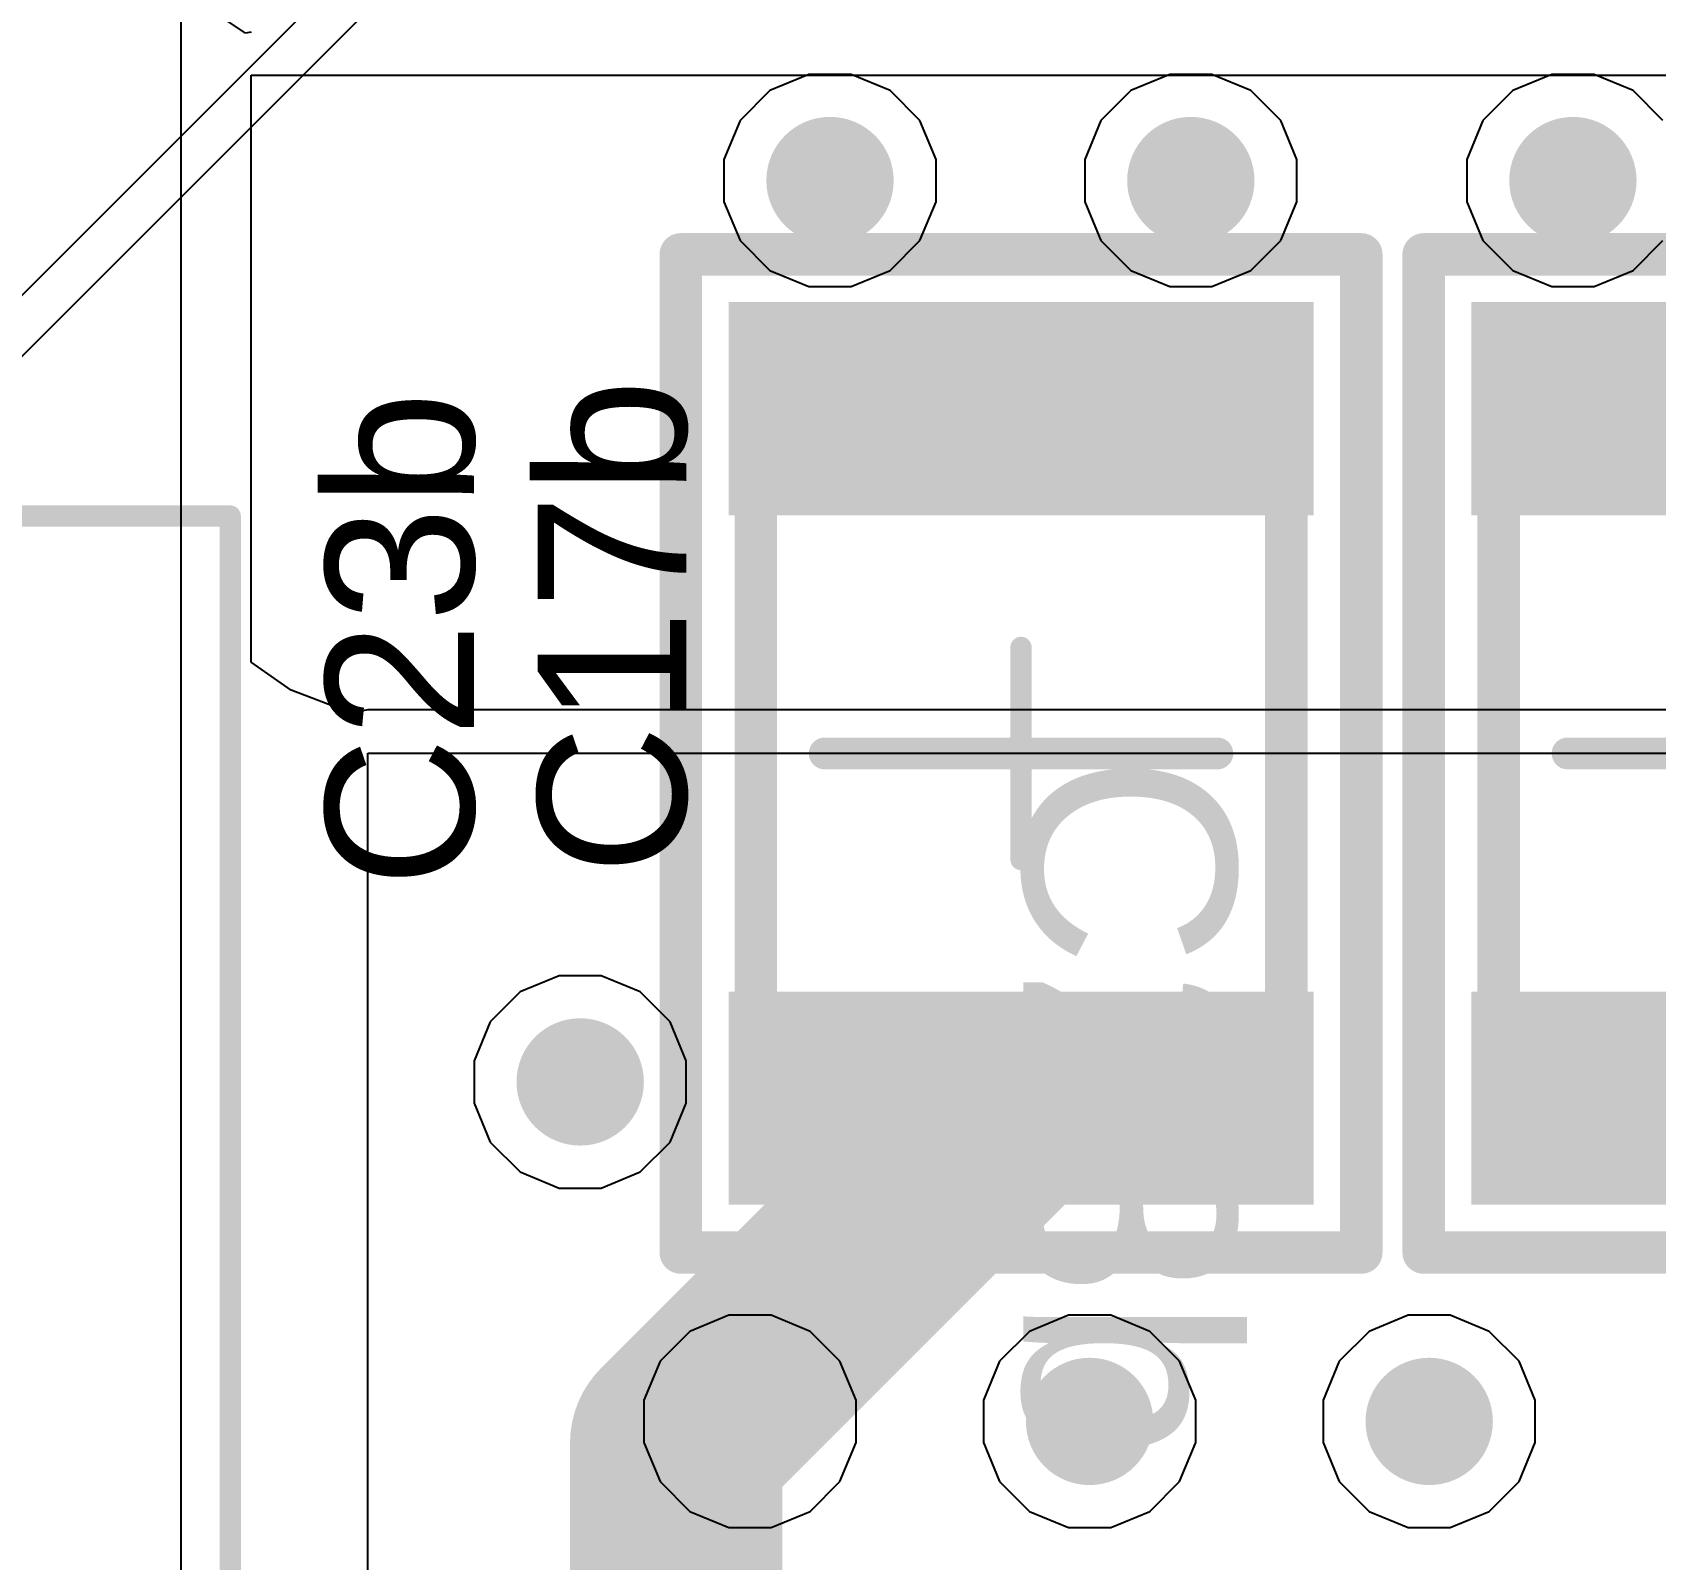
# Model space of a CAD drawing. Header units: inches. Extents: x 0 to 110, y 0 to 95.
# Drawn here: x 31.77 to 39.42, y 36.55 to 43.75 of the extents above; entities that cross this region are included whole.
import ezdxf

# ---------------------------------------------------------------- set-up
doc = ezdxf.new("R2010")
doc.units = ezdxf.units.IN
for name, color, linetype in [('Bottom Courtyard', 56, 'Continuous'), ('Bottom Layer', 5, 'Continuous'), ('Int1', 16, 'Continuous'), ('Int2', 76, 'Continuous'), ('Mechanical 13', 56, 'Continuous'), ('Panelize_Route Cutter Tool Detail', 56, 'Continuous'), ('Top Courtyard', 56, 'Continuous'), ('Top Layer', 1, 'Continuous'), ('Top Overlay', 2, 'Continuous'), ('Top Paste', 8, 'Continuous'), ('Top Solder', 216, 'Continuous'), ('Via Holes', 16, 'Continuous')]:
    doc.layers.add(name, color=color, linetype=linetype)
doc.styles.add('Arial', font='', dxfattribs={"height": 0.2})
doc.styles.get('Arial').set_extended_font_data('Arial')

# ---------------------------------------------------------------- blocks, each defined once
blk = doc.blocks.new('1210C_749')
at = {"layer": 'Top Layer'}
for points in [[(-2.1021, 1.3531), (-1.1479, 1.3531), (-1.1479, -1.3531), (-2.1021, -1.3531)], [(1.1479, 1.3531), (2.1021, 1.3531), (2.1021, -1.3531), (1.1479, -1.3531)]]:
    blk.add_hatch(color=1, dxfattribs=at).paths.add_polyline_path(points)
at = {"layer": 'Top Paste'}
for points in [[(-2.1021, 1.3531), (-1.1479, 1.3531), (-1.1479, -1.3531), (-2.1021, -1.3531)], [(1.1479, 1.3531), (2.1021, 1.3531), (2.1021, -1.3531), (1.1479, -1.3531)]]:
    blk.add_hatch(color=8, dxfattribs=at).paths.add_polyline_path(points)
at = {"layer": 'Top Solder'}
for points in [[(-2.1271, 1.3781), (-1.1229, 1.3781), (-1.1229, -1.3781), (-2.1271, -1.3781)], [(1.1229, 1.3781), (2.1271, 1.3781), (2.1271, -1.3781), (1.1229, -1.3781)]]:
    blk.add_hatch(color=216, dxfattribs=at).paths.add_polyline_path(points)
at = {"layer": 'Bottom Courtyard'}
for points in [[(0, -0.5, 0.1, 0.1, 0), (0, 0.5, 0.1, 0.1, 0)], [(0.5, 0, 0.1, 0.1, 0), (-0.5, 0, 0.1, 0.1, 0)]]:
    blk.add_lwpolyline(points, format="xyseb", dxfattribs=at)
for points in [[(-0.025, 0.5, 0.05, 0.05, 1), (0.025, 0.5, 0.05, 0.05, 1)], [(-0.525, 0, 0.05, 0.05, 1), (-0.475, 0, 0.05, 0.05, 1)], [(0.475, 0, 0.05, 0.05, 1), (0.525, 0, 0.05, 0.05, 1)], [(-0.025, -0.5, 0.05, 0.05, 1), (0.025, -0.5, 0.05, 0.05, 1)]]:
    blk.add_lwpolyline(points, format="xyseb", close=True, dxfattribs=at)
at = {"layer": 'Mechanical 13'}
for points in [[(-1.6, -1.25, 0.2, 0.2, 0), (-1.6, 1.25, 0.2, 0.2, 0)], [(1.6, 1.25, 0.2, 0.2, 0), (-1.6, 1.25, 0.2, 0.2, 0)], [(1.6, -1.25, 0.2, 0.2, 0), (1.6, 1.25, 0.2, 0.2, 0)], [(1.6, -1.25, 0.2, 0.2, 0), (-1.6, -1.25, 0.2, 0.2, 0)]]:
    blk.add_lwpolyline(points, format="xyseb", dxfattribs=at)
for points in [[(-1.65, 1.25, 0.1, 0.1, 1), (-1.55, 1.25, 0.1, 0.1, 1)], [(-1.65, 1.25, 0.1, 0.1, 1), (-1.55, 1.25, 0.1, 0.1, 1)], [(1.55, 1.25, 0.1, 0.1, 1), (1.65, 1.25, 0.1, 0.1, 1)], [(1.55, 1.25, 0.1, 0.1, 1), (1.65, 1.25, 0.1, 0.1, 1)], [(-1.65, -1.25, 0.1, 0.1, 1), (-1.55, -1.25, 0.1, 0.1, 1)], [(-1.65, -1.25, 0.1, 0.1, 1), (-1.55, -1.25, 0.1, 0.1, 1)], [(1.55, -1.25, 0.1, 0.1, 1), (1.65, -1.25, 0.1, 0.1, 1)], [(1.55, -1.25, 0.1, 0.1, 1), (1.65, -1.25, 0.1, 0.1, 1)]]:
    blk.add_lwpolyline(points, format="xyseb", close=True, dxfattribs=at)
at = {"layer": 'Panelize_Route Cutter Tool Detail'}
for points in [[(-2.3521, -1.6031, 0.2, 0.2, 0), (-2.3521, 1.6031, 0.2, 0.2, 0)], [(2.3521, 1.6031, 0.2, 0.2, 0), (-2.3521, 1.6031, 0.2, 0.2, 0)], [(2.3521, -1.6031, 0.2, 0.2, 0), (2.3521, 1.6031, 0.2, 0.2, 0)], [(2.3521, -1.6031, 0.2, 0.2, 0), (-2.3521, -1.6031, 0.2, 0.2, 0)]]:
    blk.add_lwpolyline(points, format="xyseb", dxfattribs=at)
for points in [[(-2.4021, 1.6031, 0.1, 0.1, 1), (-2.3021, 1.6031, 0.1, 0.1, 1)], [(-2.4021, 1.6031, 0.1, 0.1, 1), (-2.3021, 1.6031, 0.1, 0.1, 1)], [(2.3021, 1.6031, 0.1, 0.1, 1), (2.4021, 1.6031, 0.1, 0.1, 1)], [(2.3021, 1.6031, 0.1, 0.1, 1), (2.4021, 1.6031, 0.1, 0.1, 1)], [(-2.4021, -1.6031, 0.1, 0.1, 1), (-2.3021, -1.6031, 0.1, 0.1, 1)], [(-2.4021, -1.6031, 0.1, 0.1, 1), (-2.3021, -1.6031, 0.1, 0.1, 1)], [(2.3021, -1.6031, 0.1, 0.1, 1), (2.4021, -1.6031, 0.1, 0.1, 1)], [(2.3021, -1.6031, 0.1, 0.1, 1), (2.4021, -1.6031, 0.1, 0.1, 1)]]:
    blk.add_lwpolyline(points, format="xyseb", close=True, dxfattribs=at)
at = {"layer": 'Top Courtyard'}
for points in [[(-2.3521, -1.6031, 0.2, 0.2, 0), (-2.3521, 1.6031, 0.2, 0.2, 0)], [(2.3521, 1.6031, 0.2, 0.2, 0), (-2.3521, 1.6031, 0.2, 0.2, 0)], [(2.3521, -1.6031, 0.2, 0.2, 0), (2.3521, 1.6031, 0.2, 0.2, 0)], [(2.3521, -1.6031, 0.2, 0.2, 0), (-2.3521, -1.6031, 0.2, 0.2, 0)]]:
    blk.add_lwpolyline(points, format="xyseb", dxfattribs=at)
for points in [[(-2.4021, 1.6031, 0.1, 0.1, 1), (-2.3021, 1.6031, 0.1, 0.1, 1)], [(-2.4021, 1.6031, 0.1, 0.1, 1), (-2.3021, 1.6031, 0.1, 0.1, 1)], [(2.3021, 1.6031, 0.1, 0.1, 1), (2.4021, 1.6031, 0.1, 0.1, 1)], [(2.3021, 1.6031, 0.1, 0.1, 1), (2.4021, 1.6031, 0.1, 0.1, 1)], [(-2.4021, -1.6031, 0.1, 0.1, 1), (-2.3021, -1.6031, 0.1, 0.1, 1)], [(-2.4021, -1.6031, 0.1, 0.1, 1), (-2.3021, -1.6031, 0.1, 0.1, 1)], [(2.3021, -1.6031, 0.1, 0.1, 1), (2.4021, -1.6031, 0.1, 0.1, 1)], [(2.3021, -1.6031, 0.1, 0.1, 1), (2.4021, -1.6031, 0.1, 0.1, 1)]]:
    blk.add_lwpolyline(points, format="xyseb", close=True, dxfattribs=at)
at = {"layer": 'Top Overlay'}
for points in [[(0.75, 1.275, 0.15, 0.15, 0), (-0.75, 1.275, 0.15, 0.15, 0)], [(0, 0, 0.15, 0.15, 0), (0, 0.925, 0.15, 0.15, 0)], [(0, -0.925, 0.15, 0.15, 0), (0, 0, 0.15, 0.15, 0)], [(0.75, -1.275, 0.15, 0.15, 0), (-0.75, -1.275, 0.15, 0.15, 0)]]:
    blk.add_lwpolyline(points, format="xyseb", dxfattribs=at)
for points in [[(-0.7875, 1.275, 0.075, 0.075, 1), (-0.7125, 1.275, 0.075, 0.075, 1)], [(0.7125, 1.275, 0.075, 0.075, 1), (0.7875, 1.275, 0.075, 0.075, 1)], [(-0.0375, 0.925, 0.075, 0.075, 1), (0.0375, 0.925, 0.075, 0.075, 1)], [(-0.0375, 0, 0.075, 0.075, 1), (0.0375, 0, 0.075, 0.075, 1)], [(-0.0375, 0, 0.075, 0.075, 1), (0.0375, 0, 0.075, 0.075, 1)], [(-0.0375, -0.925, 0.075, 0.075, 1), (0.0375, -0.925, 0.075, 0.075, 1)], [(-0.7875, -1.275, 0.075, 0.075, 1), (-0.7125, -1.275, 0.075, 0.075, 1)], [(0.7125, -1.275, 0.075, 0.075, 1), (0.7875, -1.275, 0.075, 0.075, 1)]]:
    blk.add_lwpolyline(points, format="xyseb", close=True, dxfattribs=at)
at = {"layer": 'Panelize_Route Cutter Tool Detail', "style": 'Arial'}
blk.add_text('C23b', height=1, dxfattribs=at).set_placement((0, 0.0111))
blk = doc.blocks.new('1210C_755')
at = {"layer": 'Top Layer'}
for points in [[(-2.1021, 1.3531), (-1.1479, 1.3531), (-1.1479, -1.3531), (-2.1021, -1.3531)], [(1.1479, 1.3531), (2.1021, 1.3531), (2.1021, -1.3531), (1.1479, -1.3531)]]:
    blk.add_hatch(color=1, dxfattribs=at).paths.add_polyline_path(points)
at = {"layer": 'Top Paste'}
for points in [[(-2.1021, 1.3531), (-1.1479, 1.3531), (-1.1479, -1.3531), (-2.1021, -1.3531)], [(1.1479, 1.3531), (2.1021, 1.3531), (2.1021, -1.3531), (1.1479, -1.3531)]]:
    blk.add_hatch(color=8, dxfattribs=at).paths.add_polyline_path(points)
at = {"layer": 'Top Solder'}
for points in [[(-2.1271, 1.3781), (-1.1229, 1.3781), (-1.1229, -1.3781), (-2.1271, -1.3781)], [(1.1229, 1.3781), (2.1271, 1.3781), (2.1271, -1.3781), (1.1229, -1.3781)]]:
    blk.add_hatch(color=216, dxfattribs=at).paths.add_polyline_path(points)
at = {"layer": 'Bottom Courtyard'}
for points in [[(0, -0.5, 0.1, 0.1, 0), (0, 0.5, 0.1, 0.1, 0)], [(0.5, 0, 0.1, 0.1, 0), (-0.5, 0, 0.1, 0.1, 0)]]:
    blk.add_lwpolyline(points, format="xyseb", dxfattribs=at)
for points in [[(-0.025, 0.5, 0.05, 0.05, 1), (0.025, 0.5, 0.05, 0.05, 1)], [(-0.525, 0, 0.05, 0.05, 1), (-0.475, 0, 0.05, 0.05, 1)], [(0.475, 0, 0.05, 0.05, 1), (0.525, 0, 0.05, 0.05, 1)], [(-0.025, -0.5, 0.05, 0.05, 1), (0.025, -0.5, 0.05, 0.05, 1)]]:
    blk.add_lwpolyline(points, format="xyseb", close=True, dxfattribs=at)
at = {"layer": 'Mechanical 13'}
for points in [[(1.6, 1.25, 0.2, 0.2, 0), (-1.6, 1.25, 0.2, 0.2, 0)], [(-1.6, -1.25, 0.2, 0.2, 0), (-1.6, 1.25, 0.2, 0.2, 0)], [(1.6, -1.25, 0.2, 0.2, 0), (1.6, 1.25, 0.2, 0.2, 0)], [(1.6, -1.25, 0.2, 0.2, 0), (-1.6, -1.25, 0.2, 0.2, 0)]]:
    blk.add_lwpolyline(points, format="xyseb", dxfattribs=at)
for points in [[(-1.65, 1.25, 0.1, 0.1, 1), (-1.55, 1.25, 0.1, 0.1, 1)], [(-1.65, 1.25, 0.1, 0.1, 1), (-1.55, 1.25, 0.1, 0.1, 1)], [(1.55, 1.25, 0.1, 0.1, 1), (1.65, 1.25, 0.1, 0.1, 1)], [(1.55, 1.25, 0.1, 0.1, 1), (1.65, 1.25, 0.1, 0.1, 1)], [(-1.65, -1.25, 0.1, 0.1, 1), (-1.55, -1.25, 0.1, 0.1, 1)], [(-1.65, -1.25, 0.1, 0.1, 1), (-1.55, -1.25, 0.1, 0.1, 1)], [(1.55, -1.25, 0.1, 0.1, 1), (1.65, -1.25, 0.1, 0.1, 1)], [(1.55, -1.25, 0.1, 0.1, 1), (1.65, -1.25, 0.1, 0.1, 1)]]:
    blk.add_lwpolyline(points, format="xyseb", close=True, dxfattribs=at)
at = {"layer": 'Panelize_Route Cutter Tool Detail'}
for points in [[(2.3521, 1.6031, 0.2, 0.2, 0), (-2.3521, 1.6031, 0.2, 0.2, 0)], [(-2.3521, -1.6031, 0.2, 0.2, 0), (-2.3521, 1.6031, 0.2, 0.2, 0)], [(2.3521, -1.6031, 0.2, 0.2, 0), (2.3521, 1.6031, 0.2, 0.2, 0)], [(2.3521, -1.6031, 0.2, 0.2, 0), (-2.3521, -1.6031, 0.2, 0.2, 0)]]:
    blk.add_lwpolyline(points, format="xyseb", dxfattribs=at)
for points in [[(-2.4021, 1.6031, 0.1, 0.1, 1), (-2.3021, 1.6031, 0.1, 0.1, 1)], [(-2.4021, 1.6031, 0.1, 0.1, 1), (-2.3021, 1.6031, 0.1, 0.1, 1)], [(2.3021, 1.6031, 0.1, 0.1, 1), (2.4021, 1.6031, 0.1, 0.1, 1)], [(2.3021, 1.6031, 0.1, 0.1, 1), (2.4021, 1.6031, 0.1, 0.1, 1)], [(-2.4021, -1.6031, 0.1, 0.1, 1), (-2.3021, -1.6031, 0.1, 0.1, 1)], [(-2.4021, -1.6031, 0.1, 0.1, 1), (-2.3021, -1.6031, 0.1, 0.1, 1)], [(2.3021, -1.6031, 0.1, 0.1, 1), (2.4021, -1.6031, 0.1, 0.1, 1)], [(2.3021, -1.6031, 0.1, 0.1, 1), (2.4021, -1.6031, 0.1, 0.1, 1)]]:
    blk.add_lwpolyline(points, format="xyseb", close=True, dxfattribs=at)
at = {"layer": 'Top Courtyard'}
for points in [[(2.3521, 1.6031, 0.2, 0.2, 0), (-2.3521, 1.6031, 0.2, 0.2, 0)], [(-2.3521, -1.6031, 0.2, 0.2, 0), (-2.3521, 1.6031, 0.2, 0.2, 0)], [(2.3521, -1.6031, 0.2, 0.2, 0), (2.3521, 1.6031, 0.2, 0.2, 0)], [(2.3521, -1.6031, 0.2, 0.2, 0), (-2.3521, -1.6031, 0.2, 0.2, 0)]]:
    blk.add_lwpolyline(points, format="xyseb", dxfattribs=at)
for points in [[(-2.4021, 1.6031, 0.1, 0.1, 1), (-2.3021, 1.6031, 0.1, 0.1, 1)], [(-2.4021, 1.6031, 0.1, 0.1, 1), (-2.3021, 1.6031, 0.1, 0.1, 1)], [(2.3021, 1.6031, 0.1, 0.1, 1), (2.4021, 1.6031, 0.1, 0.1, 1)], [(2.3021, 1.6031, 0.1, 0.1, 1), (2.4021, 1.6031, 0.1, 0.1, 1)], [(-2.4021, -1.6031, 0.1, 0.1, 1), (-2.3021, -1.6031, 0.1, 0.1, 1)], [(-2.4021, -1.6031, 0.1, 0.1, 1), (-2.3021, -1.6031, 0.1, 0.1, 1)], [(2.3021, -1.6031, 0.1, 0.1, 1), (2.4021, -1.6031, 0.1, 0.1, 1)], [(2.3021, -1.6031, 0.1, 0.1, 1), (2.4021, -1.6031, 0.1, 0.1, 1)]]:
    blk.add_lwpolyline(points, format="xyseb", close=True, dxfattribs=at)
at = {"layer": 'Top Overlay'}
for points in [[(0.75, 1.275, 0.15, 0.15, 0), (-0.75, 1.275, 0.15, 0.15, 0)], [(0, 0, 0.15, 0.15, 0), (0, 0.925, 0.15, 0.15, 0)], [(0, -0.925, 0.15, 0.15, 0), (0, 0, 0.15, 0.15, 0)], [(0.75, -1.275, 0.15, 0.15, 0), (-0.75, -1.275, 0.15, 0.15, 0)]]:
    blk.add_lwpolyline(points, format="xyseb", dxfattribs=at)
for points in [[(-0.7875, 1.275, 0.075, 0.075, 1), (-0.7125, 1.275, 0.075, 0.075, 1)], [(0.7125, 1.275, 0.075, 0.075, 1), (0.7875, 1.275, 0.075, 0.075, 1)], [(-0.0375, 0.925, 0.075, 0.075, 1), (0.0375, 0.925, 0.075, 0.075, 1)], [(-0.0375, 0, 0.075, 0.075, 1), (0.0375, 0, 0.075, 0.075, 1)], [(-0.0375, 0, 0.075, 0.075, 1), (0.0375, 0, 0.075, 0.075, 1)], [(-0.0375, -0.925, 0.075, 0.075, 1), (0.0375, -0.925, 0.075, 0.075, 1)], [(-0.7875, -1.275, 0.075, 0.075, 1), (-0.7125, -1.275, 0.075, 0.075, 1)], [(0.7125, -1.275, 0.075, 0.075, 1), (0.7875, -1.275, 0.075, 0.075, 1)]]:
    blk.add_lwpolyline(points, format="xyseb", close=True, dxfattribs=at)
at = {"layer": 'Panelize_Route Cutter Tool Detail', "style": 'Arial'}
blk.add_text('C17b', height=1, dxfattribs=at).set_placement((0, 0.0111))
blk = doc.blocks.new('P____PAK_SO_8_811')
at = {"layer": 'Top Courtyard'}
for points in [[(-4.178, 3.45, 0.1, 0.1, 0), (4.432, 3.45, 0.1, 0.1, 0)], [(4.432, -3.45, 0.1, 0.1, 0), (4.432, 3.45, 0.1, 0.1, 0)]]:
    blk.add_lwpolyline(points, format="xyseb", dxfattribs=at)
blk.add_lwpolyline([(4.407, 3.45, 0.05, 0.05, 1), (4.457, 3.45, 0.05, 0.05, 1)], format="xyseb", close=True, dxfattribs=at)
blk.add_lwpolyline([(4.407, 3.45, 0.05, 0.05, 1), (4.457, 3.45, 0.05, 0.05, 1)], format="xyseb", close=True, dxfattribs=at)

msp = doc.modelspace()

# ---------------------------------------------------------------- hatches: boundary and pattern name
at = {"layer": 'Bottom Layer'}
h = msp.add_hatch(color=5, dxfattribs=at)
edge = h.paths.add_edge_path()
edge.add_arc((35.527, 43.048), 0.3, 0, 360)
h = msp.add_hatch(color=5, dxfattribs=at)
edge = h.paths.add_edge_path()
edge.add_arc((37.227, 43.048), 0.3, 0, 360)
h = msp.add_hatch(color=5, dxfattribs=at)
edge = h.paths.add_edge_path()
edge.add_arc((39.027, 43.048), 0.3, 0, 360)
h = msp.add_hatch(color=5, dxfattribs=at)
edge = h.paths.add_edge_path()
edge.add_arc((34.35, 38.8), 0.3, 0, 360)
h = msp.add_hatch(color=5, dxfattribs=at)
edge = h.paths.add_edge_path()
edge.add_arc((35.15, 37.2), 0.3, 0, 360)
h = msp.add_hatch(color=5, dxfattribs=at)
edge = h.paths.add_edge_path()
edge.add_arc((36.75, 37.2), 0.3, 0, 360)
h = msp.add_hatch(color=5, dxfattribs=at)
edge = h.paths.add_edge_path()
edge.add_arc((38.35, 37.2), 0.3, 0, 360)
at = {"layer": 'Int1'}
h = msp.add_hatch(color=16, dxfattribs=at)
edge = h.paths.add_edge_path()
edge.add_arc((35.527, 43.048), 0.3, 0, 360)
h = msp.add_hatch(color=16, dxfattribs=at)
edge = h.paths.add_edge_path()
edge.add_arc((37.227, 43.048), 0.3, 0, 360)
h = msp.add_hatch(color=16, dxfattribs=at)
edge = h.paths.add_edge_path()
edge.add_arc((39.027, 43.048), 0.3, 0, 360)
h = msp.add_hatch(color=16, dxfattribs=at)
edge = h.paths.add_edge_path()
edge.add_arc((34.35, 38.8), 0.3, 0, 360)
h = msp.add_hatch(color=16, dxfattribs=at)
edge = h.paths.add_edge_path()
edge.add_arc((35.15, 37.2), 0.3, 0, 360)
h = msp.add_hatch(color=16, dxfattribs=at)
edge = h.paths.add_edge_path()
edge.add_arc((36.75, 37.2), 0.3, 0, 360)
h = msp.add_hatch(color=16, dxfattribs=at)
edge = h.paths.add_edge_path()
edge.add_arc((38.35, 37.2), 0.3, 0, 360)
at = {"layer": 'Int2'}
h = msp.add_hatch(color=76, dxfattribs=at)
edge = h.paths.add_edge_path()
edge.add_arc((35.527, 43.048), 0.3, 0, 360)
h = msp.add_hatch(color=76, dxfattribs=at)
edge = h.paths.add_edge_path()
edge.add_arc((37.227, 43.048), 0.3, 0, 360)
h = msp.add_hatch(color=76, dxfattribs=at)
edge = h.paths.add_edge_path()
edge.add_arc((39.027, 43.048), 0.3, 0, 360)
h = msp.add_hatch(color=76, dxfattribs=at)
edge = h.paths.add_edge_path()
edge.add_arc((34.35, 38.8), 0.3, 0, 360)
h = msp.add_hatch(color=76, dxfattribs=at)
edge = h.paths.add_edge_path()
edge.add_arc((35.15, 37.2), 0.3, 0, 360)
h = msp.add_hatch(color=76, dxfattribs=at)
edge = h.paths.add_edge_path()
edge.add_arc((36.75, 37.2), 0.3, 0, 360)
h = msp.add_hatch(color=76, dxfattribs=at)
edge = h.paths.add_edge_path()
edge.add_arc((38.35, 37.2), 0.3, 0, 360)
at = {"layer": 'Top Layer'}
h = msp.add_hatch(color=1, dxfattribs=at)
edge = h.paths.add_edge_path()
edge.add_arc((35.527, 43.048), 0.3, 0, 360)
h = msp.add_hatch(color=1, dxfattribs=at)
edge = h.paths.add_edge_path()
edge.add_arc((37.227, 43.048), 0.3, 0, 360)
h = msp.add_hatch(color=1, dxfattribs=at)
edge = h.paths.add_edge_path()
edge.add_arc((39.027, 43.048), 0.3, 0, 360)
h = msp.add_hatch(color=1, dxfattribs=at)
edge = h.paths.add_edge_path()
edge.add_arc((34.35, 38.8), 0.3, 0, 360)
h = msp.add_hatch(color=1, dxfattribs=at)
edge = h.paths.add_edge_path()
edge.add_arc((35.15, 37.2), 0.3, 0, 360)
h = msp.add_hatch(color=1, dxfattribs=at)
edge = h.paths.add_edge_path()
edge.add_arc((36.75, 37.2), 0.3, 0, 360)
h = msp.add_hatch(color=1, dxfattribs=at)
edge = h.paths.add_edge_path()
edge.add_arc((38.35, 37.2), 0.3, 0, 360)
at = {"layer": 'Via Holes'}
h = msp.add_hatch(color=7, dxfattribs=at)
edge = h.paths.add_edge_path()
edge.add_arc((35.527, 43.048), 0.15, 0, 360)
h = msp.add_hatch(color=7, dxfattribs=at)
edge = h.paths.add_edge_path()
edge.add_arc((37.227, 43.048), 0.15, 0, 360)
h = msp.add_hatch(color=7, dxfattribs=at)
edge = h.paths.add_edge_path()
edge.add_arc((39.027, 43.048), 0.15, 0, 360)
h = msp.add_hatch(color=7, dxfattribs=at)
edge = h.paths.add_edge_path()
edge.add_arc((34.35, 38.8), 0.15, 0, 360)
h = msp.add_hatch(color=7, dxfattribs=at)
edge = h.paths.add_edge_path()
edge.add_arc((35.15, 37.2), 0.15, 0, 360)
h = msp.add_hatch(color=7, dxfattribs=at)
edge = h.paths.add_edge_path()
edge.add_arc((36.75, 37.2), 0.15, 0, 360)
h = msp.add_hatch(color=7, dxfattribs=at)
edge = h.paths.add_edge_path()
edge.add_arc((38.35, 37.2), 0.15, 0, 360)

# ---------------------------------------------------------------- linework, layer by layer
at = {"layer": 'Int1'}
for p, q in [((37.7961, 48.5845), (16.8558, 27.6442)), ((17, 27.5), (38, 48.5)), ((35.4276, 43.548), (35.2438, 43.4719)), ((35.6265, 43.548), (35.4276, 43.548)), ((35.8102, 43.4719), (35.6265, 43.548)), ((37.1276, 43.548), (36.9438, 43.4719)), ((37.3265, 43.548), (37.1276, 43.548)), ((37.5102, 43.4719), (37.3265, 43.548)), ((38.9276, 43.548), (38.7438, 43.4719)), ((39.1265, 43.548), (38.9276, 43.548)), ((39.3102, 43.4719), (39.1265, 43.548)), ((35.2438, 43.4719), (35.1031, 43.3312)), ((35.9509, 43.3312), (35.8102, 43.4719)), ((36.9438, 43.4719), (36.8031, 43.3312)), ((37.6509, 43.3312), (37.5102, 43.4719)), ((38.7438, 43.4719), (38.6031, 43.3312)), ((39.4509, 43.3312), (39.3102, 43.4719)), ((35.1031, 43.3312), (35.027, 43.1475)), ((36.027, 43.1475), (35.9509, 43.3312)), ((36.8031, 43.3312), (36.727, 43.1475)), ((37.727, 43.1475), (37.6509, 43.3312)), ((38.6031, 43.3312), (38.527, 43.1475)), ((35.027, 43.1475), (35.027, 42.9485)), ((36.027, 42.9485), (36.027, 43.1475)), ((36.727, 43.1475), (36.727, 42.9485)), ((37.727, 42.9485), (37.727, 43.1475)), ((38.527, 43.1475), (38.527, 42.9485)), ((35.027, 42.9485), (35.1031, 42.7648)), ((35.9509, 42.7648), (36.027, 42.9485)), ((36.727, 42.9485), (36.8031, 42.7648)), ((37.6509, 42.7648), (37.727, 42.9485)), ((38.527, 42.9485), (38.6031, 42.7648)), ((35.1031, 42.7648), (35.2438, 42.6241)), ((35.8102, 42.6241), (35.9509, 42.7648)), ((36.8031, 42.7648), (36.9438, 42.6241)), ((37.5102, 42.6241), (37.6509, 42.7648)), ((38.6031, 42.7648), (38.7438, 42.6241)), ((39.3102, 42.6241), (39.4509, 42.7648)), ((35.2438, 42.6241), (35.4276, 42.548)), ((35.6265, 42.548), (35.8102, 42.6241)), ((36.9438, 42.6241), (37.1276, 42.548)), ((37.3265, 42.548), (37.5102, 42.6241)), ((38.7438, 42.6241), (38.9276, 42.548)), ((39.1265, 42.548), (39.3102, 42.6241)), ((35.4276, 42.548), (35.6265, 42.548)), ((37.1276, 42.548), (37.3265, 42.548)), ((38.9276, 42.548), (39.1265, 42.548))]:
    msp.add_line(p, q, dxfattribs=at)
at = {"layer": 'Int2'}
for p, q in [((34.2505, 39.3), (34.0667, 39.2239)), ((34.4494, 39.3), (34.2505, 39.3)), ((34.6332, 39.2239), (34.4494, 39.3)), ((34.0667, 39.2239), (33.9261, 39.0832)), ((34.7739, 39.0832), (34.6332, 39.2239)), ((33.9261, 39.0832), (33.85, 38.8994)), ((34.85, 38.8994), (34.7739, 39.0832)), ((33.85, 38.8994), (33.85, 38.7005)), ((34.85, 38.7005), (34.85, 38.8994)), ((33.85, 38.7005), (33.9261, 38.5167)), ((34.7739, 38.5167), (34.85, 38.7005)), ((33.9261, 38.5167), (34.0667, 38.3761)), ((34.6332, 38.3761), (34.7739, 38.5167)), ((34.0667, 38.3761), (34.2505, 38.3)), ((34.4494, 38.3), (34.6332, 38.3761)), ((34.2505, 38.3), (34.4494, 38.3)), ((35.0505, 37.7), (34.8667, 37.6239)), ((35.2494, 37.7), (35.0505, 37.7)), ((35.4332, 37.6239), (35.2494, 37.7)), ((36.6505, 37.7), (36.4667, 37.6239)), ((36.8494, 37.7), (36.6505, 37.7)), ((37.0332, 37.6239), (36.8494, 37.7)), ((38.2505, 37.7), (38.0667, 37.6239)), ((38.4494, 37.7), (38.2505, 37.7)), ((38.6332, 37.6239), (38.4494, 37.7)), ((34.8667, 37.6239), (34.7261, 37.4832)), ((35.5739, 37.4832), (35.4332, 37.6239)), ((36.4667, 37.6239), (36.3261, 37.4832)), ((37.1738, 37.4832), (37.0332, 37.6239)), ((38.0667, 37.6239), (37.9261, 37.4832)), ((38.7738, 37.4832), (38.6332, 37.6239)), ((34.7261, 37.4832), (34.65, 37.2994)), ((35.65, 37.2994), (35.5739, 37.4832)), ((36.3261, 37.4832), (36.25, 37.2994)), ((37.25, 37.2994), (37.1738, 37.4832)), ((37.9261, 37.4832), (37.85, 37.2994)), ((38.85, 37.2994), (38.7738, 37.4832)), ((34.65, 37.2994), (34.65, 37.1005)), ((35.65, 37.1005), (35.65, 37.2994)), ((36.25, 37.2994), (36.25, 37.1005)), ((37.25, 37.1005), (37.25, 37.2994)), ((37.85, 37.2994), (37.85, 37.1005)), ((38.85, 37.1005), (38.85, 37.2994)), ((34.65, 37.1005), (34.7261, 36.9167)), ((35.5739, 36.9167), (35.65, 37.1005)), ((36.25, 37.1005), (36.3261, 36.9167)), ((37.1738, 36.9167), (37.25, 37.1005)), ((37.85, 37.1005), (37.9261, 36.9167)), ((38.7738, 36.9167), (38.85, 37.1005)), ((34.7261, 36.9167), (34.8667, 36.7761)), ((35.4332, 36.7761), (35.5739, 36.9167)), ((36.3261, 36.9167), (36.4667, 36.7761)), ((37.0332, 36.7761), (37.1738, 36.9167)), ((37.9261, 36.9167), (38.0667, 36.7761)), ((38.6332, 36.7761), (38.7738, 36.9167)), ((34.8667, 36.7761), (35.0505, 36.7)), ((35.2494, 36.7), (35.4332, 36.7761)), ((36.4667, 36.7761), (36.6505, 36.7)), ((36.8494, 36.7), (37.0332, 36.7761)), ((38.0667, 36.7761), (38.2505, 36.7)), ((38.4494, 36.7), (38.6332, 36.7761)), ((35.0505, 36.7), (35.2494, 36.7)), ((36.6505, 36.7), (36.8494, 36.7)), ((38.2505, 36.7), (38.4494, 36.7))]:
    msp.add_line(p, q, dxfattribs=at)
at = {"layer": 'Top Layer'}
for p, q in [((32.4692, 45.117), (32.4692, 25.317)), ((32.7731, 43.7427), (32.6731, 43.8109)), ((32.8, 43.748), (32.7731, 43.7427)), ((32.8, 40.7786), (32.8, 43.5441)), ((32.8, 43.5441), (41.5461, 43.5441)), ((32.9886, 40.6464), (32.8, 40.7786)), ((33.2596, 40.5431), (32.9886, 40.6464)), ((33.3, 40.544), (33.2596, 40.5431)), ((33.35, 40.5539), (33.3, 40.544)), ((41.5461, 40.5539), (33.35, 40.5539)), ((33.35, 22), (33.35, 40.35)), ((33.35, 40.35), (41.75, 40.35))]:
    msp.add_line(p, q, dxfattribs=at)
for points in [[(34.802, 37.098, 1, 1, 0), (36.427, 38.723, 1, 1, 0)], [(34.802, 34.348, 1, 1, 0), (34.802, 37.098, 1, 1, 0)]]:
    msp.add_lwpolyline(points, format="xyseb", dxfattribs=at)
for points in [[(36.177, 38.723, 0.5, 0.5, 1), (36.677, 38.723, 0.5, 0.5, 1)], [(34.552, 37.098, 0.5, 0.5, 1), (35.052, 37.098, 0.5, 0.5, 1)], [(34.552, 37.098, 0.5, 0.5, 1), (35.052, 37.098, 0.5, 0.5, 1)]]:
    msp.add_lwpolyline(points, format="xyseb", close=True, dxfattribs=at)

# ---------------------------------------------------------------- block references
at = {"rotation": 270}
for name, p in [('1210C_749', (36.427, 40.348)), ('1210C_755', (39.927, 40.348))]:
    msp.add_blockref(name, p, dxfattribs=at)
msp.add_blockref('P____PAK_SO_8_811', (28.2692, 38.017))

# ---------------------------------------------------------------- texts
at = {"layer": 'Top Overlay', "style": 'Arial'}
for s, p in [('C17b', (34.8499, 39.7754)), ('C23b', (33.8499, 39.7171))]:
    msp.add_text(s, height=0.7, rotation=90, dxfattribs=at).set_placement(p)

doc.saveas('drawing.dxf')
